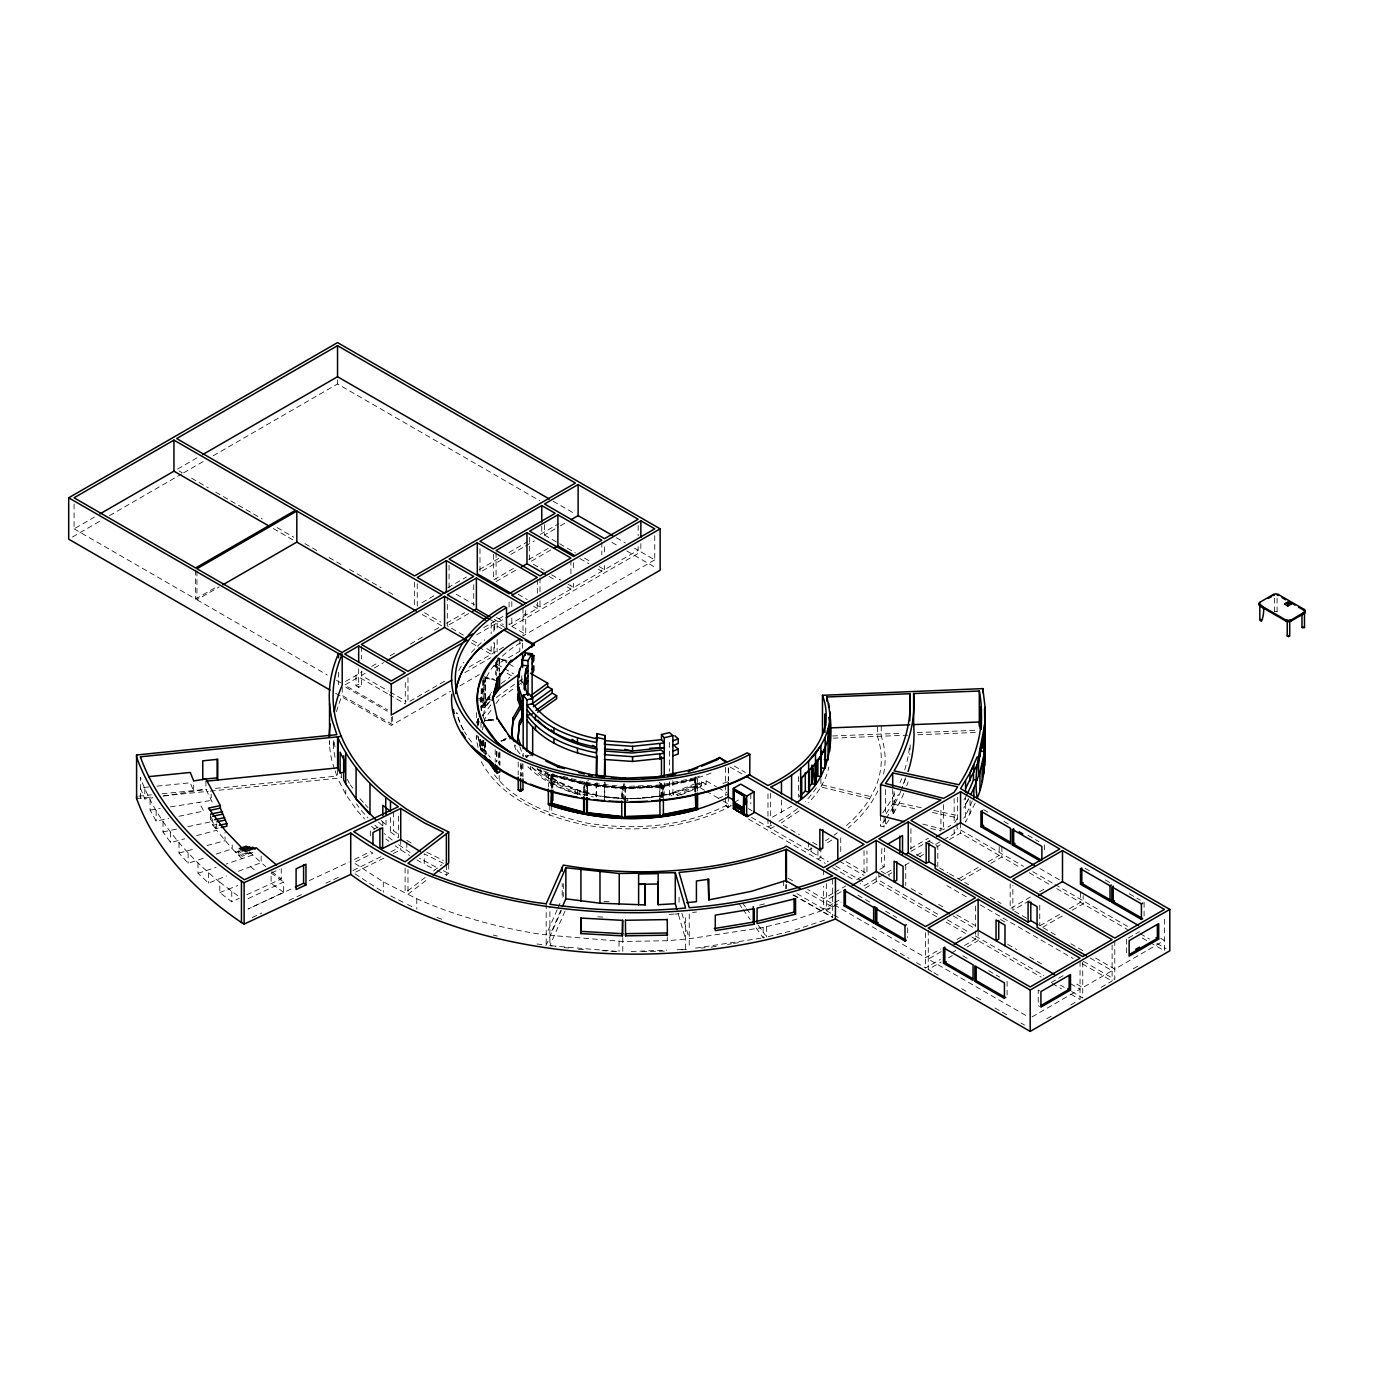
<?xml version="1.0" encoding="UTF-8"?>
<svg xmlns="http://www.w3.org/2000/svg" width="1374" height="1374" viewBox="0 0 1374 1374"><rect width="100%" height="100%" fill="white"/><g stroke="black" fill="none" stroke-linecap="round" stroke-linejoin="round"><path stroke-width="0.75" stroke-dasharray="5 3.75" d="M910.155 744.863L910.052 750.599A350.645 202.442 0 0 1 909.794 754.498M881.833 848.565L881.49 865.311L884.169 866.857L884.564 848.016M605.195 782.459L604.371 800.424L604.371 782.149M596.969 782.579L596.127 798.517L596.127 782.321M522.601 648.219L522.601 641.795C494.434 656.274 470.595 688.632 484.902 720.835L494.52 719.392L484.747 720.113M478.392 719.203L477.705 723.119M478.083 747.525L476.297 739.435L477.225 735.451M483.304 715.631L484.97 707.558L484.97 678.584L494.245 679.323L483.888 676.764L483.888 705.738L485.623 706.167L489.316 701.187M482.394 729.852L483.768 724.046M484.215 722.106L485.142 718.224L491.171 710.066M479.234 721.298L478.255 725.266L478.41 719.031M481.621 707.301L491.583 692.462M476.52 728.186L478.564 720.251M481.106 710.306L482.137 688.752M537.217 769.251L551.266 775.589L583.658 784.314L586.973 784.932L587.66 782.768L587.66 795.185M975.196 803.086L965.579 822.167L965.579 798.225M557.14 909.794L546.182 934.835L535.156 933.41A357.36 206.323 0 0 1 416.786 898.751L407.975 894.302L407.975 869.467M557.981 907.853L561.348 900.159M560.815 910.327L549.892 935.316L622.8 941.465L667.266 940.726L685.592 939.095L678.155 913.538M536.994 943.99L546.182 945.175L561.348 910.498M565.023 911.065L549.892 945.656L556.041 946.446M482.669 680.473L482.669 707.387L481.192 707.267L490.724 693.698M846.487 825.516A205.877 118.868 0 0 0 869.673 798.758L874.929 788.71A205.877 118.868 0 0 0 877.505 736.653L877.436 726.039M965.579 804.065L970.01 796.164M943.629 839.789L954.14 833.726L957.661 828.196M903.749 793.433A354.458 204.64 0 0 1 894.045 812.274L892.705 814.335L892.705 789.5M1274.608 611.482L1277.064 611.482M880.562 815.675L880.562 826.014L884.049 826.908L889.287 819.643M482.137 706.339L491.583 693.509M481.45 707.198L491.36 693.784M489.436 697.305L483.304 705.583L482.137 705.309M483.888 705.738L490.02 697.442M489.968 701.341L485.142 707.868L485.142 677.863L489.865 678.241M482.686 715.854L491.36 704.141M495.997 703.54L499.621 698.645L516.023 686.863M537.371 769.148L551.266 775.589L552.159 774.489L584.465 783.317L584.465 795.735M562.997 776.327L586.423 782.648L588.553 780.003M354.526 859.403L370.293 851.622L372.972 853.185L353.719 862.683L383.294 881.85L405.107 892.86L425.133 877.471M433.48 871.047L441.827 864.641M407.975 894.302L428.018 878.896M437.155 870.584L446.395 875.118L448.714 873.383L448.714 863.027M799.136 810.918L781.462 822.871M501.355 683.462L509.737 677.434M496.323 697.442L514.838 684.132M517.672 685.678L522.601 682.139L519.973 680.542L522.515 678.996M529.385 755.133L526.122 757.435L532.185 754.858M548.587 774.352L548.346 786.941M772.48 817.152L791.579 806.229M74.076 504L74.076 528.835L94.428 517.088M197.014 457.868L176.679 469.599L182.244 472.828M72.41 537.045L102.071 519.922M109.491 515.628L181.797 473.893M183.652 472.811L204.039 461.046M213.314 455.687L337.54 383.964L539.621 500.651M74.076 528.835L195.606 598.995L215.941 587.248M196.946 570.794L196.946 599.768L219.136 586.956M421.99 602.688L434.923 595.217M447.872 587.746L466.37 577.08M479.303 569.609L499.638 557.861M508.895 552.52L527.376 541.854M540.326 534.366L558.806 523.7M501.785 559.682L479.99 572.271L479.99 547.453M510.87 554.443L523.597 547.092M525.418 546.045L534.503 540.806M544.499 524.679L544.499 535.036L558.651 526.86M560.42 525.83L565.727 522.773M513.412 568.475L493.403 580.034L493.403 551.06M528.767 559.613L549.909 547.402M496.066 581.563L516.057 570.004M531.429 561.142L550.837 549.926M345.509 681.504L362.375 671.766M371.633 666.442L379.018 662.165M390.113 655.759L397.515 651.482M410.448 644.011L423.398 636.54M434.493 630.134L441.896 625.874L421.681 614.212M446.43 623.246L464.635 612.735M365.072 673.329L361.379 675.458L388.258 690.985M374.312 667.987L383.552 662.646M449.109 624.792L469.118 613.251M356.003 675.458L356.003 685.798L358.683 684.252L361.379 685.798L361.379 669.241M356.003 685.798L358.683 687.361L361.379 685.798M483.785 627.557L502.987 616.462M476.589 634.805L502.541 619.829M522.996 615.26L525.727 613.68M537.32 602.276L537.32 608.476L509.084 624.775L509.084 620.636M536.341 604.818L539.999 606.93L570.914 589.085L570.914 584.946M568.115 584.362L573.611 587.522L601.829 571.223L601.829 567.084M599.064 566.535L604.526 569.678L638.137 550.27L638.137 544.07M511.815 618.077L511.815 626.355L640.851 551.85L654.763 559.871L654.763 535.036M409.813 701.29L444.953 681.006M468.981 667.129L504.808 646.45M654.763 559.871L522.996 635.956L522.996 606.982M464.824 672.642L490.724 657.682M335.685 693.32L391.298 725.438L450.638 691.191M459.895 685.832L479.629 674.445M493.266 666.562L519.235 651.585M728.495 793.743L725.609 795.409L725.609 767.224M494.434 774.833C516.092 803.378 552.795 815.126 586.423 822.992C633.208 830.583 682.741 827.217 725.609 805.748L728.495 804.082M734.197 802.45L739.435 799.41M481.209 761.643C501.888 799.72 545.238 816.414 585.41 825.087C633.448 832.867 684.304 829.432 728.306 807.397L731.26 805.679L721.11 799.823M832.816 893.409L823.627 898.716L807.654 889.493M834.653 892.361L845.663 885.99M856.672 879.635L862.185 876.457M910.55 848.531L928.429 838.209M922.864 824.108L943.629 829.432L950.636 825.396M841.094 891.743L826.324 900.262L925.612 957.592L940.383 949.056M884.169 866.857L878.879 869.931L889.631 876.131M910.928 851.416L923.792 843.98M925.629 842.932L932.998 838.69M820.948 910.619L832.816 903.766M834.653 902.701L841.987 898.459M891.022 870.154L864.023 885.749L860.33 883.619M916.905 855.212L924.29 850.953M935.385 844.546L940.932 841.335M826.324 883.705L826.324 910.619L841.094 902.083M865.105 888.222L878.879 880.27L940.039 915.582M888.154 874.912L891.863 872.765M904.865 865.259L910.43 862.048M919.721 856.689L923.431 854.542M936.433 847.037L940.142 844.907M949.417 839.548L960.563 833.108L999.19 855.401L999.19 845.062M958.743 878.759L978.958 867.08M988.164 861.773L999.19 855.401M961.474 880.322L981.689 868.66M990.877 863.353L1001.904 856.981L1020.178 867.526M1030.38 897.033L1010.165 908.712L1010.165 883.877M1039.568 891.726L1045.082 888.549M957.008 939.455L964.393 935.196M941.19 951.65L928.257 959.121L1026.481 1015.833M1029.418 900.709L1012.861 910.275L1012.861 885.44M916.424 962.624L925.612 967.931L940.383 959.413M951.461 953.006L957.008 949.812M964.393 945.552L975.471 939.146L975.471 930.868M928.257 930.146L928.257 969.46L941.19 962.006M948.575 957.73L952.268 955.6M967.038 947.064L978.116 940.675L978.116 930.335M1040.032 925.681L1060.247 914.019M1069.436 908.712L1080.479 902.34L1080.479 891.984M1042.729 927.244L1062.944 915.565M1072.132 910.258L1083.176 903.903L1083.176 895.625M1051.162 982.582L1065.966 974.029M1128.294 938.047L1139.389 931.641M1032.046 1016.897L1080.05 989.177L1069.075 982.839M1046.816 1018.718L1054.201 1014.459M1070.827 1004.858L1078.212 1000.598M1101.089 987.374L1112.116 981.019L1112.116 941.688M1133.189 968.859L1140.54 964.6M774.266 826.581L770.385 828.591L770.677 820.158M373.505 829.346L378.314 826.976M352.912 870.549L381.337 856.517M390.8 851.846L398.374 848.101L395.248 845.834M383.81 858.183L353.719 873.04L381.56 891.073M393.222 853.529L400.744 849.819L409.486 855.452M140.354 798.191L140.354 777.495C155.64 819.402 185.507 854.422 219.823 882.228L219.823 892.585L231.759 901.825L239.248 898.304M246.736 894.783L281.258 878.982L281.258 868.643M248.093 898.648L283.679 881.953L283.679 892.31L248.093 909.004L293.727 887.827M309.287 880.579L349.133 862.013M252.163 917.54L261.85 913.023M288.987 900.382L302.555 894.062M325.827 883.224L339.395 876.904M390.491 817.547L390.491 832.026L393.462 830.669L398.597 834.396M283.679 892.31L271.09 883.362L271.09 873.005L279.557 869.364M506.353 738.25L503.296 739.556L506.456 738.817M501.27 741.325L506.663 739.04M525.246 756.902L527.994 755.717M532.15 767.482C581.065 804.116 651.894 808.41 706.099 780.81L716.438 786.77M706.099 780.81L706.099 784.314L680.937 794.962L680.937 791.441M537.114 768.736C583.229 803.601 650.331 807.895 701.616 781.737L706.099 784.314M701.616 781.737L701.616 785.567L677.21 795.838L677.21 792.008M672.882 780.69L672.882 796.903L669.481 793.846L697.133 782.974L701.616 785.567M704.519 790.239L697.133 785.98L673.5 795.872L673.5 792.867M695.725 777.632L699.452 776.104M711.045 773.098C657.94 793.966 596.076 791.922 543.348 770.883M718.138 798.483L723.737 796.164M197.993 862.941L197.993 873.297L208.556 883.07L226.504 875.994M238.458 871.271L261.163 862.683L265.732 866.547M219.823 892.585L237.754 885.509M722.947 783.506L730.556 780.552M378.554 822.167L382.831 825.98L386.025 824.795L386.025 818.578M239.248 851.245L235.813 852.481L235.813 849.888L238.939 853.065L238.939 855.659L247.715 852.498M240.948 852.636L238.715 850.558L238.939 853.065M245.431 854.181L252.593 851.605M252.816 852.378L242.064 856.26L238.715 853.151M252.816 854.971L226.04 864.091M794.893 930.061L824.709 920.048M179.015 842.674L179.015 853.031L188.135 863.267L206.169 857.359M216.182 854.078L232.223 848.823L242.064 858.836L242.064 853.666M197.993 873.297L216.027 867.389M163.008 821.566L163.008 831.923L170.616 842.571L184.631 838.827M196.619 835.615L216.628 830.274L232.223 848.823L232.223 842.606M179.015 853.031L195.005 848.754M207.01 845.542L225.01 840.733L225.01 832.455M759.65 905.088L767.757 903.096M681.882 913.246L689.233 938.768L763.171 927.502L794.893 919.721L832.661 907.029L805.576 891.778M756.061 927.845L763.171 937.858L792.867 930.559M489.556 719.753L484.902 720.835L497.474 719.907M500.771 740.929L510.939 738.559M482.24 751.217L485.606 754.481M483.803 740.5L483.803 750.857L485.383 750.496L490.226 757.435M150.075 799.771L150.075 810.11L156.155 821.085L168.573 818.475M178.912 816.293L203.764 811.038L198.972 802.382M163.008 831.923L177.486 828.865M187.843 826.667L210.617 821.875L216.628 830.274L216.628 821.996M210.617 819.282L215.46 826.049L215.46 828.642L219.256 827.835M216.92 824.434L213.039 825.259L213.039 822.665M551.266 775.589L586.973 784.932L621.735 788.624L659.984 787.165L695.879 779.934L694.574 777.873L660.946 784.915L623.676 786.598L586.423 782.648M695.45 779.247L662.869 785.894L662.869 796.267M711.2 947.15L719.358 945.81M727.499 944.47L731.569 943.801M733.596 943.474L741.754 942.117M148.684 786.993L140.354 787.834L144.802 798.998L152.961 797.71M163.145 796.096L205.911 789.329L212.987 803.687M150.075 810.11L160.26 808.496M170.445 806.899L211.184 800.441L211.184 794.241M695.57 948.146L761.059 938.167M156.997 786.151L190.299 782.785L193.7 791.269L193.7 780.913M138.722 796.147L151.501 794.859M162.149 793.777L206.907 789.243M215.426 788.384L336.87 776.07L335.101 770.694M136.61 798.569L153.081 796.903M163.695 795.821L208.23 791.321M210.342 791.098L337.592 778.234L345.75 794.361L356.587 809.973L364.625 818.921M692.565 912.422L696.429 912.027M681.521 949.795L689.233 949.108M701.221 948.043L705.206 947.682M633.689 798.62L661.478 795.769L664.243 799.05M675.287 914.054L679.065 913.779L665.686 914.62M478.599 700.053L489.814 699.229M478.289 737.254L480.986 749.362L482.24 749.277L482.24 740.998M481.158 741.136L482.858 749.225L484.747 749.088L484.747 742.87M558.153 776.344L586.973 783.901L625.239 787.697L663.384 785.705L663.384 797.075M586.973 784.932L625.239 788.745L663.384 786.701L662.096 784.623L662.096 797.092M625.067 787.525L659.829 786.065L659.984 797.504M625.118 787.886L659.881 786.426M832.541 735.966L902.392 733.201M917.214 732.6L976.485 730.264M833.159 738.147L907.785 735.176M917.866 734.781L977.189 732.428M631.181 951.495L666.768 950.155M677.227 949.76L685.592 949.434L685.592 914.26M641.864 951.495L667.266 951.083M597.827 916.801L604.079 917.145M578.54 949.365L587.059 949.829M601.984 950.653L616.892 951.478M605.195 796.8L631.714 798.775M478.41 698.336L492.665 700.19M484.97 707.558L483.287 707.438L483.287 678.464M616.926 951.426L549.892 945.656L549.892 906.342M621.958 787.92L587.248 784.09L587.248 794.447M564.216 947.51L568.321 948.043M921.267 807.74L894.045 801.935A354.458 204.64 0 0 0 898.304 794.464M933.839 810.42L958.983 815.795M892.705 803.979L917.849 809.355M932.517 812.481L957.661 817.839L954.14 823.37L954.14 798.534M527.891 766.744C542.249 781.085 561.743 790.016 581.202 795.168M531.807 766.984C544.585 781.497 563.477 789.603 581.631 795.185M545.547 772.772L557.707 781.377L579.88 790.857L596.969 794.859M537.766 768.908C552.331 784.004 572.803 792.746 593.173 796.972M821.996 784.846L870.773 796.645M869.673 798.758L820.896 786.958A161.806 93.415 0 0 1 808.599 802.553M507.023 660.911L497.371 658.524L497.371 670.941M485.142 677.863L496.787 680.731M930.782 828.419L940.932 830.995L940.932 808.221M556.436 775.898L551.266 774.558L551.266 785.928M506.388 661.426L499.621 658.283L499.621 671.147M426.816 852.275L443.235 860.347M443.493 863.353L424.223 853.889L424.223 864.229L435.3 869.673M435.936 867.114L419.551 858.286M443.235 870.687L448.714 873.383M390.748 895.951L405.622 903.474M407.477 904.401L414.914 908.162M792.935 895.006L832.661 917.368L832.661 875.977M553.155 501.218L575.448 514.082M616.308 537.681L625.393 542.919M634.496 548.174L638.137 550.27M611.928 542.387L619.348 546.68M626.767 550.957L656.428 568.08M544.499 535.036L575.414 552.88M584.517 558.136L589.978 561.279M579.862 558.548L589.017 563.838M598.171 569.111L601.829 571.223M983.629 809.698L991.015 813.958M1003.947 821.429L1009.495 824.623M1027.924 835.272L1039.019 841.678M1085.013 868.231L1092.399 872.49M1105.331 879.961L1110.879 883.156M1129.308 893.804L1140.403 900.21M533.318 564.267L544.31 570.605M551.644 574.847L560.798 580.12M548.947 576.393L556.264 580.618M567.256 586.956L570.914 589.085M1039.895 868.557L1059.801 880.047M1160.738 938.339L1164.431 940.469L1114.795 969.117L1092.828 956.441M960.563 829.999L1023.527 866.359M1032.784 871.7L1053.154 883.465M1054.992 884.53L1129.067 927.295M1140.18 933.702L1149.437 939.043M1156.839 943.32L1166.097 948.678M1029.315 872.799L1049.41 884.409M1056.726 888.635L1127.487 929.494M1142.275 938.013L1147.805 941.207M1149.66 942.289L1164.431 950.808L1164.431 917.695M518.032 594.238L527.187 599.528M533.679 606.381L537.32 608.476M928.858 841.06L937.824 846.247L937.824 866.942M916.303 854.525L923.483 858.664M939.49 867.904L947.871 872.748M949.554 873.709L968.567 884.684M990.259 897.222L1001.114 903.491M1014.665 911.306L1028.989 919.584M1043.416 927.897L1058.049 936.364M1070.861 943.749L1083.674 951.151M1090.149 957.987L1112.116 970.662L1082.746 987.631L1073.592 982.341M456.34 594.324L474.528 604.818M496.358 617.424L503.64 621.632M511.815 626.355L525.727 634.376L525.727 605.402M494.314 619.399L503.279 624.569M504.584 627.248L497.13 622.954L497.13 631.233M1083.399 961.336L1114.795 979.473L1114.795 940.142M490.312 619.64L493.901 621.718L493.901 632.057M501.888 628.811L494.434 624.5L494.434 632.779M946.875 885.612L969.151 898.476M980.28 904.916L1073.128 958.502M1082.403 963.861L1112.116 981.019M1000.53 919.464L1007.692 923.603M734.3 766.057L745.378 772.446M730.075 767.018L742.492 774.197M911.22 888.6L922.16 894.921M938.579 904.384L945.862 908.609M956.802 914.912L975.025 925.441M1007.692 944.299L1016.846 949.589M1029.658 956.974L1044.309 965.441M953.195 915.943L973.616 927.725M191.536 478.186L208.264 487.839M215.701 492.132L262.176 518.96M277.05 527.547L293.778 537.217M304.925 543.657L317.944 551.163M329.09 557.604L342.092 565.109M349.528 569.403L381.13 587.643M388.567 591.936L396.004 596.23M424.549 612.718L440.968 622.199M463.433 635.166L447.306 625.857L447.306 596.883M472.381 640.336L479.56 644.475M486.722 648.614L493.901 652.753L493.901 642.397M498.058 657.648L507.126 662.869M508.93 663.917L516.195 668.107M273.374 528.578L293.624 540.274M471.454 642.946L476.83 646.038M478.633 647.085L491.171 654.316L491.171 643.977M947.442 919.859L967.828 931.641M975.248 935.917L1043.828 975.506M1060.505 985.141L1064.215 987.271M1071.617 991.547L1082.746 997.971L1082.746 958.657M718.155 787.766L726.777 792.746M783.232 825.327L799.359 834.653M812.652 842.331L817.582 845.165M845.989 861.567L866.977 873.692L866.977 850.918M936.862 916.853L876.183 881.816L876.183 871.477M946.051 922.16L969.958 935.969M971.796 937.016L1041.131 977.051M1052.261 983.475L1061.518 988.833M1070.793 994.175L1080.05 999.533L1080.05 960.203M748.418 808.651L752.076 810.763M839.514 861.258L864.023 875.393M497.13 664.329L502.575 667.472M504.378 668.52L513.447 673.758M494.434 665.892L499.878 669.035M507.126 673.226L512.554 676.369M706.356 791.304L719.272 798.758M751.458 817.341L828.247 861.687M835.632 865.929L863.284 881.902M725.609 797.47L725.695 805.799L728.306 807.397L728.306 797.04M748.418 819.007L825.293 863.387M832.661 867.647L852.962 879.36M1039.568 990.826L1038.212 990.053L1038.212 1005.579L1039.568 1006.352M857.84 895.178L872.627 903.714M885.509 911.151L896.604 917.557M962.813 955.789L970.199 960.048M988.627 970.697L999.722 977.086M788.126 878.209L793.451 881.284M797.006 893.684L823.627 909.056L823.627 886.299M826.324 910.619L841.025 919.103M872.284 937.154L879.652 941.396M892.516 948.833L909.056 958.382M928.257 969.46L931.967 971.607M933.822 972.672L939.369 975.884M961.611 988.73L969.031 993.007M976.45 997.284L983.853 1001.56M994.982 1007.984L1000.53 1011.195M1002.385 1012.26L1007.949 1015.472M1020.916 1022.96L1024.626 1025.107M793.708 894.886L832.661 917.368M390.044 692.015L406.172 701.324M387.365 693.561L358.683 677.004L344.702 685.076L387.726 709.911M389.151 694.609L405.278 703.917L405.278 681.143M196.946 599.768L327.321 675.046M336.51 680.353L342.023 683.531M345.819 687.24L387.262 711.182M342.212 687.24L342.212 695.519L392.672 724.648L392.672 716.369M406.824 840.356L414.089 844.701M398.683 844.804L412.269 853.958M416.854 859.832L424.223 864.229M519.904 680.508L522.601 682.139M725.695 805.799L728.306 807.397M271.09 873.005L283.679 881.953M219.823 882.228L238.046 895.951M390.491 832.026L398.374 837.762L398.374 814.988M392.174 840.081L384.222 833.537M385.836 838.999L388.962 841.283M271.829 871.7L281.258 878.982M250.412 866.547L255.238 870.635M381.233 820.536L386.025 824.795M374.844 825.19L377.97 827.972M371.581 826.306L374.741 829.123M249.467 851.863L261.163 862.683L261.163 852.327M360.04 798.706L364.007 803.137M365.329 804.597L367.992 807.551M361.362 810.523L367.992 817.891M520.042 753.828L517.414 750.685L515.49 745.12M743.025 903.645L745.395 906.977M746.563 908.643L750.118 913.641M758.396 925.32L765.49 935.333M739.504 904.47L741.874 907.802M743.059 909.468L750.152 919.498M482.738 741.015L484.902 750.839L488.474 755.958M350.439 784.88L352.654 788.058M356.484 803.927L358.854 807.345M483.803 750.857L486.19 754.343M478.169 736.378L481.037 750.479L478.032 736.928M210.617 816.688L212.781 820.123L212.781 822.717M659.331 782.304L660.946 784.915L660.207 779.436M347.33 779.316L349.339 783.3M480.986 749.362L481.862 751.303L481.862 740.964M514.185 744.931L516.779 752.351M519.836 746.597L523.168 756.49L523.168 752.66L526.963 757.28L526.963 753.158M334.517 768.89L332.165 761.711A300.374 173.416 0 0 1 329.313 740.775M521.278 679.254L522.395 683.015M482.961 741.015L484.747 749.088M480.11 739.556L482.738 751.355M480.11 739.178L482.24 749.277M659.984 787.165L659.692 784.966L659.692 797.384M625.239 788.745L624.569 783.815L623.676 786.598L623.281 783.781M1277.099 598.102L1277.099 611.67M1274.557 598.102L1274.557 611.67M1144.095 902.34L1144.095 917.866M1126.457 939.112L1126.457 954.638M1044.566 844.873L1044.566 852.636M1039.757 905.088L1039.757 925.784M1007.108 981.362L1007.108 994.948M1001.904 846.642L1001.904 856.981M975.471 906.033L975.471 926.729M970.01 800.2L970.01 814.284M960.563 822.768L960.563 833.108M957.661 797.16L957.661 821.978M957.025 822.992L957.025 829.209M954.14 829.587L954.14 833.726M943.629 804.597L943.629 829.432M925.612 932.757L925.612 967.931M910.928 828.659L910.928 849.338M907.682 927.845L907.682 937.532M905.758 864.744L905.758 885.44M894.045 791.579L894.045 812.274M893.048 813.803L893.048 803.447L885.509 814.524L885.509 787.628M885.509 818.664L885.509 824.881M884.049 816.551L884.049 826.908M881.232 725.884L881.232 736.241A209.672 121.049 0 0 1 882.864 777.014M878.879 871.992L878.879 880.27M864.023 850.558L864.023 873.332M840.733 837.848L840.733 854.405M823.627 869.742L823.627 875.942M820.896 778.68L820.896 786.958L825.139 778.732A161.806 93.415 0 0 0 828.848 766.932M820.879 847.071L820.879 857.428L817.925 859.128L817.925 848.788M811.004 847.586L811.004 851.725A209.672 121.049 0 0 0 814.507 849.974M808.324 841.901L808.547 850.042A205.877 118.868 0 0 0 811.982 848.325M798.517 776.602L798.517 797.298M786.443 884.478L786.443 888.617M785.722 884.736L785.722 888.875M783.661 880.82L783.661 887.02M781.462 800.097L781.462 812.515M770.677 793.262L770.677 818.097M767.98 793.777L767.98 816.534M767.98 818.612L767.98 826.89A158.01 91.216 0 0 0 771.69 825.087M766.658 926.643L766.658 936.999M763.171 927.502L763.171 937.858M750.788 793.794L750.788 803.945M728.495 767.98L728.495 780.861M728.306 768.066L728.306 780.484M697.614 791.029L697.614 778.611L695.879 778.955L695.879 792.386M697.133 782.974L697.133 785.98M695.725 776.636L695.725 792.661M695.45 791.699L695.227 778.903L662.663 785.55L662.663 795.924M694.574 777.873L694.574 792.403M689.233 913.933L689.233 947.047M679.065 897.222L679.065 903.422M669.481 742.424L669.481 771.312M669.481 781.548L669.481 796.834M667.266 936.845L667.266 940.726M664.243 782.837L664.243 795.22M661.478 783.489L661.478 798.775M660.946 783.884L660.946 797.779M640.851 543.572L640.851 551.85M638.137 525.435L638.137 535.791M625.239 787.697L625.239 801.162M624.93 786.546L624.93 801.042M623.676 785.567L623.676 799.462M622.8 937.583L622.8 951.821M622.422 798.895L622.422 786.478L621.735 798.981M621.958 798.26L622.078 787.56L587.351 783.747L587.351 796.164M619.021 941.259L619.021 951.598M604.526 546.921L604.526 555.199M604.526 565.538L604.526 569.678M601.829 542.266L601.829 554.667M586.973 783.901L586.973 795.271M586.423 781.6L586.423 795.494M585.272 794.756L585.272 782.338L583.658 784.314L583.658 794.67M584.19 796.078L584.19 783.661L551.901 774.816L551.901 789.311M579.88 790.857L579.88 793.846M577.492 790.411L577.492 794.241M575.105 790.273L575.105 793.794M573.611 562.687L573.611 570.966M573.611 583.383L573.611 587.522M570.914 560.111L570.914 574.59M563.306 883.705L563.306 896.123L562.189 898.235L562.189 883.74M557.707 781.377L557.707 784.365M553.945 780.484L553.945 784.314M552.88 773.596L552.88 788.092M552.159 774.489L552.159 788.968M551.73 775.434L551.73 788.298M551.73 805.37L551.73 813.648M550.751 774.97L550.751 785.688M550.167 779.9L550.167 783.42M549.806 805.147L549.806 815.486M546.182 903.783L546.182 945.175M541.768 526.259L541.768 534.538M540.326 769.079L540.326 772.085M539.999 577.956L539.999 592.434M539.999 600.713L539.999 606.93M537.32 579.502L537.32 593.997M530.519 766.366L530.519 769.887M529.66 537.32L529.66 562.155M522.962 763.944L522.962 776.791M521.759 675.647L521.759 684.544M521.983 763.48L521.983 776.327M521.227 765.026L521.227 775.743M520.557 763.497L520.557 776.344M519.819 639.168L519.819 651.585M518.17 762.038L518.17 774.902M511.815 601.52L511.815 607.72M509.084 602.018L509.084 610.296M499.947 752.608L499.947 765.455M499.123 658.953L499.123 671.371M499.191 752.007L499.191 764.871M499.191 775.451L499.191 781.651M498.71 753.038L498.71 763.377M497.13 639.511L497.13 651.911M496.959 751.372L496.873 761.814M496.787 660.447L496.787 670.804M496.323 663.281L496.323 675.699M496.358 751.509L496.358 761.866M496.066 552.588L496.066 579.485M495.636 662.234L495.636 674.651M495.19 749.723L495.19 762.141M494.434 643.135L494.434 653.474M491.171 623.281L491.171 633.62M485.623 677.193L485.623 706.167M485.383 742.218L485.383 750.496M484.902 742.269L484.902 750.839M483.219 740.638L483.219 750.994M482.858 740.947L482.858 749.225M481.192 688.649L481.192 707.267M480.986 722.466L480.986 728.667M480.986 741.084L480.986 750.393M478.599 718.671L478.599 724.888M477.963 718.722L477.963 724.94M477.774 718.98L477.774 725.18M476.503 712.625L476.52 723.016M476.297 735.296L476.297 739.435M473.738 584.706L473.738 605.402M449.075 565.298L449.075 588.055M446.395 864.778L446.395 875.118M417.249 583.658L417.249 606.432M416.786 898.751L416.786 909.107M414.587 582.129L414.587 606.964M407.975 677.519L407.975 700.293M406.824 842.434L406.824 850.712M405.107 868.024L405.107 892.86M400.744 839.48L400.744 849.819M393.462 812.034L393.462 830.669M391.298 717.159L391.298 725.438M383.294 881.85L383.294 892.207M382.831 821.841L382.831 825.98M370.293 830.927L370.293 837.144M361.379 646.484L361.379 658.902M358.683 668.726L358.683 687.361M345.75 790.222L345.75 794.361M341.284 773.579L341.284 777.718A296.578 171.235 0 0 1 339.687 773.682M338.536 672.212L338.536 684.63M337.54 379.825L337.54 383.964M337.592 769.955L337.592 778.234M333.332 740.741L333.332 744.88M329.537 740.844L329.537 744.966M231.759 891.468L231.759 901.825M210.617 814.112L210.617 821.875M208.556 872.713L208.556 883.07M205.911 781.05L205.911 789.329M195.606 570.021L195.606 598.995M188.135 852.928L188.135 863.267M170.616 832.215L170.616 842.571M156.155 810.746L156.155 821.085M144.802 788.659L144.802 798.998M458.864 670.478A177.778 102.638 0 0 1 463.845 662.113M471.454 652.41A177.778 102.638 0 0 1 484.661 639.941M623.865 800.012A174.051 100.491 0 0 0 628.107 800.063A174.206 100.577 0 0 1 624.002 800.08M463.175 729.439A174.051 100.491 0 0 1 460.565 724.115M459.758 722.192A174.051 100.491 0 0 1 456.718 712.35M816.328 787.8A158.01 91.216 0 0 1 805.301 801.454M797.521 808.53A158.01 91.216 0 0 1 778.8 821.291M877.831 790.96A209.672 121.049 0 0 1 848.17 827.99M831.837 839.995A209.672 121.049 0 0 1 826.427 843.361M972.225 800.99A352.74 203.661 0 0 1 963.775 818.389M968.722 798.603A352.74 203.661 0 0 1 963.775 808.032M966.351 795.58A352.74 203.661 0 0 1 963.775 800.269M497.388 936.072A357.36 206.323 0 0 1 493.3 935.076M441.672 919.223A357.36 206.323 0 0 1 433.858 916.235M335.016 757.297A296.578 171.235 0 0 1 333.109 740.741M336.493 711.784A296.578 171.235 0 0 1 342.212 695.519M335.016 746.941A296.578 171.235 0 0 1 333.985 740.741M608.974 901.722A265.027 153.012 0 0 1 602.654 901.241M837.333 832.799A205.877 118.868 0 0 1 834.07 835.134M829.003 838.535A205.877 118.868 0 0 1 825.482 840.751M908.059 781.909A354.458 204.64 0 0 1 906.737 785.773M905.483 777.684A350.645 202.442 0 0 1 901.602 789.14M900.846 791.029A350.645 202.442 0 0 1 898.39 796.68L894.663 804.168A350.645 202.442 0 0 1 886.728 817.393M885.749 818.835A350.645 202.442 0 0 1 880.562 826.014M909.399 748.023A350.645 202.442 0 0 1 904.315 771.158M901.602 778.783A350.645 202.442 0 0 1 900.056 782.562M894.663 793.811A350.645 202.442 0 0 1 882.692 812.807M905.311 779.264A354.458 204.64 0 0 1 902.924 785.001M471.608 742.012A174.206 100.577 0 0 1 464.515 731.792M463.519 730.041A174.206 100.577 0 0 1 456.941 713.209"/><path stroke-width="1.5" d="M796.113 802.845C832.283 780.312 835.736 734.85 826.822 696.996L909.828 693.715L909.828 720.611M829.656 729.594L829.844 722.174M829.638 751.441L829.844 711.835M984.763 723.961C980.538 748.778 973.136 772.446 977.206 798.208C988.335 771.999 983.715 743.248 985.227 715.665L985.227 723.377L985.089 707.37L982.839 688.614L822.476 695.296A158.01 91.216 0 0 1 767.98 785.499L749.191 774.644L746.219 776.344A176.937 102.157 0 0 1 651.791 800.905M984.763 765.352L984.54 724.338M733.647 789.14L743.935 795.615L744.365 811.639L733.458 805.525L744.21 811.742L744.365 795.34L733.493 789.226L733.647 805.456M520.248 705.36L513.292 717.4L511.609 734.008L514.185 741.41M511.815 735.451L513.292 717.4M523.168 705.068C517.345 692.891 515.284 677.571 521.759 665.291L521.759 660.121L526.053 652.856L532.116 653.818L532.116 698.696M518.719 681.435L517.843 689.267L520.299 692.548M519.166 677.519L519.612 668.932M523.168 715.528L517.843 699.709L518.719 687.103M517.843 699.709L518.719 691.878M519.612 721.178L517.843 740.672L519.612 721.178L521.759 717.554M978.563 776.07L978.563 760.509L984.248 735.829M973.857 798.328L973.857 788.264L979.954 771.982L983.732 755.528L984.248 728.117M521.759 665.291L527.994 665.789L525.916 669.19L524.061 683.926L527.702 695.124M524.061 688.683L525.916 669.19M524.593 690.057L525.916 679.546L527.994 676.145M525.4 688.529L525.916 679.546M622.8 920.116L622.439 935.883L580.824 933.581L581.185 917.815M909.828 693.715A350.559 202.39 0 0 1 880.562 784.623L940.932 799.943L866.977 842.64L770.677 787.044C797.847 774.146 825.671 752.213 829.638 720.405M828.282 738.13L829.638 730.762M1301.968 627.506L1304.493 627.471L1301.968 627.506L1301.968 613.938M978.357 763.497L979.954 755.322M604.371 778.028L605.195 735.537L596.969 733.613L596.127 776.138M605.195 735.537L604.371 744.33L632.572 746.322L664.243 742.956L661.478 739.693L661.478 734.523L669.481 732.582L672.882 735.64L672.882 774.507M605.195 751.063L604.371 754.687L632.572 756.662L664.243 753.313L661.478 750.032L631.714 753.038L605.195 751.063L605.195 747.267M1262.345 606.604C1266.021 607.737 1260.971 627.059 1260.748 619.485M1289.705 620.292L1289.739 636.007L1288.486 636.746L1287.215 636.007L1287.249 620.292M1289.739 620.481L1287.215 620.481M1287.215 636.007L1288.159 635.303M596.969 738.783L596.127 742.441C570.279 737.34 543.022 726.966 526.963 705.034L532.665 703.505C547.505 724.029 572.889 733.871 596.969 738.783L596.969 733.613M587.248 798.586L586.973 813.906L548.346 803.498L583.658 813.288L621.735 817.599L659.984 816.139L695.879 808.994L695.227 793.433M586.973 797.349L586.973 813.906L621.958 816.877L587.248 813.064M977.189 764.579L965.579 788.504M828.058 739.281L825.465 746.752L825.465 767.448M977.189 756.851L969.992 772.927L960.563 788.607L1169.806 909.416L1169.806 950.808L1030.191 1031.41L835.444 918.983A361.139 208.505 0 0 1 350.748 874.414L244.125 924.084L241.446 922.521A484.696 279.832 0 0 1 136.61 798.569L136.593 796.37M746.219 776.344L864.023 844.357L823.627 867.664L786.357 846.144L783.661 847.706A265.027 153.012 0 0 1 563.306 865.088L546.182 903.783L535.156 902.357A357.36 206.323 0 0 1 416.786 867.715L407.975 863.267L448.714 831.991L426.816 821.24L406.824 809.32L388.911 796.336A296.578 171.235 0 0 1 342.212 654.127L338.536 653.577A300.374 173.416 0 0 0 332.165 720.319L336.87 734.678L136.593 754.979L136.61 798.569M565.865 867.75L549.892 904.264C594.753 910.773 640.456 912.216 685.592 908.042L675.287 872.679L619.245 873.486L565.865 867.75L565.865 898.802L562.498 906.479M532.116 659.005L533.816 655.467L527.753 654.505M532.116 663.762L533.816 660.241L533.816 655.467M532.116 669.344L533.816 665.823L533.816 670.598L532.116 674.119M970.783 794.584L973.874 788.212M513.292 720.921L521.244 707.146M519.612 725.008L521.759 721.384L521.759 709.293M801.712 777.77L815.503 763.789L820.896 755.906L815.503 763.789L801.712 777.77L801.712 798.466M820.828 776.585L821.463 751.303M527.994 695.261L527.994 660.619L532.116 653.818M525.916 673.964L527.994 670.564M525.916 684.321L527.994 680.92M892.705 772.944L885.509 783.489L943.629 798.397L954.14 792.334L957.661 786.804L892.705 772.944L892.705 787.422M1304.458 612.151L1290.925 620.103A3.452 1.992 0 0 1 1286.03 620.103L1260.095 605.127A3.675 2.113 0 0 1 1260.095 602.138L1273.32 594.495A3.555 2.044 0 0 1 1278.335 594.495L1304.235 609.438A3.658 2.113 0 0 1 1304.235 612.426L1304.235 613.474L1290.925 621.151A3.452 1.992 0 0 1 1286.03 621.151L1260.095 606.174A3.675 2.113 0 0 1 1260.095 603.169L1260.095 602.138M818.131 749.551L815.503 753.45L815.366 784.571L811.914 783.661L808.444 787.56M820.776 755.992L815.366 763.875L815.366 784.571L812.532 766.898M814.954 779.281L817.307 775.881L817.307 759.324M460.994 674.119A174.155 100.542 0 0 1 477.534 650.434L503.829 629.927L522.601 640.748L519.904 639.116C490.655 654.058 466.456 688.271 481.862 721.298L481.862 722.329M496.323 656.051C464.773 684.544 475.095 730.831 509.239 751.75M496.787 679.701L511.283 660.121L496.787 680.731M494.348 690.675L496.787 687.361L496.787 679.082M493.695 692.479L497.371 687.498L497.371 677.142M492.991 696.223L499.123 687.927L499.123 677.588M492.373 698.078L499.621 688.288L519.32 674.153M551.901 791.372L551.266 804.563L551.266 790.067M583.658 813.288L584.19 798.139M799.874 796.061L805.301 791.115L808.736 792.128L809.509 791.166L809.509 770.471M741.891 809.509L743.557 807.809M433.033 875.049L448.714 863.027L448.714 831.991M530.725 695.673L547.694 683.17L530.45 673.226M530.725 699.194L547.694 686.691L547.694 683.17M531.635 704.158L552.159 689.284L547.694 686.691M533.352 706.751L552.159 693.114L552.159 689.284M535.912 710.461L556.642 695.691L552.159 693.114M537.646 712.23L556.642 698.696L556.642 695.691M522.962 778.938L522.962 789.655L520.557 791.355L518.256 789.878L518.17 777.049M330.121 690.109L68.7 539.175L68.7 497.8L337.54 342.59L660.138 528.835L660.138 570.227L532.202 644.08M173.948 440.127L74.076 497.8L195.606 567.96L295.479 510.286L173.948 440.127L173.948 471.179L269.699 526.448M337.54 345.681L176.679 438.564L414.587 575.929L575.448 483.047L337.54 345.681L337.54 376.734L549.428 499.071M99.976 513.893L173.948 471.179M202.562 454.657L337.54 376.734M296.818 511.059L196.946 568.733L342.023 652.478L441.896 594.822L296.818 511.059L296.818 542.112L416.185 611.018M222.828 584.826L296.818 542.112M446.378 560.644L417.249 577.458L444.609 593.259L473.738 576.427L446.378 560.644L446.378 591.679L442.737 593.774M477.293 542.782L449.075 559.081L509.084 593.74L537.32 577.441L477.293 542.782L477.293 573.834L511.849 593.774M541.768 505.563L479.99 541.236L493.403 548.982L555.199 513.309L541.768 505.563L541.768 522.12M578.111 484.575L544.499 503.983L604.526 538.642L638.137 519.235L578.111 484.575L578.111 515.628L612.667 535.568M526.981 532.665L496.066 550.51L539.999 575.878L570.914 558.033L526.981 532.665L526.981 563.701L545.289 574.28M557.896 514.821L529.66 531.12L573.611 556.487L601.829 540.188L557.896 514.821L557.896 545.856L574.366 555.371M571.034 519.716L578.111 515.628M358.683 645.969L344.702 654.041L391.298 680.937L405.278 672.865L358.683 645.969L358.683 662.526M485.795 620.172L444.575 596.385L361.379 644.423L407.975 671.319L472.69 633.964M522.996 604.921L476.4 578.007L447.306 594.805L488.526 618.609M521.519 566.861L526.981 563.701M554.357 547.9L557.896 545.856M387.262 660.516L444.575 627.42L466.078 639.837M472.759 611.155L476.4 609.06L490.724 617.338M506.628 614.367L654.763 528.835L640.851 520.798L511.815 595.303L525.727 603.341M68.7 497.8L391.298 684.046L467.315 640.164M506.25 617.682L660.138 528.835M503.829 629.927L506.525 628.382L534.246 644.372L531.549 646.965L534.246 644.372M392.672 714.291L451.874 680.113M716.644 759.187L719.529 757.521L726.915 761.78M506.525 607.686A174.051 100.491 0 0 0 503.64 748.383A174.051 100.491 0 0 0 747.233 752.815L749.757 754.395A177.778 102.638 0 0 1 500.943 749.861A177.778 102.638 0 0 1 503.897 606.157L506.525 607.686L506.525 628.382A174.051 100.491 0 0 0 455.739 692.427M451.806 694.299A177.778 102.638 0 0 0 553.774 792.472A177.778 102.638 0 0 0 749.757 775.091L749.861 775.039M733.338 788.401L740.741 784.125L754.086 791.836L754.086 812.704L747.095 816.74L733.338 808.496L733.338 788.401L746.683 796.113L754.086 791.836M736.172 806.212L734.506 802.571L734.506 805.25L743.557 810.471L743.781 795.804L734.197 790.273L743.609 795.907L743.489 808.152M734.025 790.359L734.025 802.536M744.897 798.655L745.91 799.136M744.983 799.72L746.082 800.544L744.811 799.805M746.254 798.929L746.116 803.824L746.116 798.998C743.059 796.439 748.504 801.214 745.773 803.464M736.086 804.941C737.443 807.809 730.264 804.803 741.29 807.431L741.153 809.63L736.086 806.521M745.052 800.046L745.137 803.103M745.361 800.235L745.447 803.292M733.75 808.256L734.918 807.86M744.708 803.292L746.254 804.735L744.828 803.223M733.871 808.479L736.584 809.286M744.708 803.979L744.828 798.122L744.708 803L746.254 803.756M741.29 807.431L741.084 809.166M737.203 810.866L738.267 810.265M738.869 811.828L741.376 811.587M740.534 812.79L741.599 811.708M740.534 812.326L743.265 813.15M742.2 813.752L743.265 812.669L744.708 813.511M743.884 814.713L746.597 814.61C749.62 815.624 746.666 817.341 745.55 815.211M733.338 808.496L746.683 816.19L748.04 815.435M753.914 811.828L819.849 849.905L822.803 848.187L822.803 829.57M1268.357 598.394L1271.671 596.488M1284.553 604.045L1287.867 602.138L1291.182 604.045L1287.867 605.968L1284.553 604.045A4.672 3.813 0 0 1 1287.472 603.169L1288.262 603.117A4.672 3.813 0 0 1 1291.199 604.028M876.183 840.441L826.324 869.227L925.612 926.54L975.471 897.754L876.183 840.441L876.183 871.477L949.486 913.796M908.248 821.927L878.879 838.879L1082.746 956.579L1112.116 939.627L908.248 821.927L908.248 852.962L926.162 863.319L928.858 861.756L936.02 865.895M960.563 791.716L910.928 820.381L1010.165 877.66L1059.801 849.012L960.563 791.716L960.563 822.768L1034.467 865.431M1288.262 603.117L1287.867 602.138M888.188 843.859L902.529 835.581L902.529 854.199M852.172 885.337L876.183 871.477M905.38 854.628L908.248 852.962M936.673 836.56L960.563 822.768M844.065 890.335L845.405 889.545L845.405 905.071L874.98 922.143L873.641 922.916L844.065 905.844L844.065 890.335L873.641 907.407L874.98 906.634M980.933 826.77L1010.508 843.842L1010.508 828.316L980.933 811.244L980.933 826.77L983.629 825.207M844.065 905.844L845.405 905.071M875.427 908.437L876.767 907.664L876.767 923.191L906.342 940.263L905.002 941.035L875.427 923.963L875.427 908.437L905.002 925.509L906.342 924.736M875.427 923.963L878.123 922.401M1041.87 860.004L1041.87 846.418L1012.294 829.346L1012.294 844.873L1014.991 843.327M978.116 899.283L928.257 928.068L1030.191 986.927L1080.05 958.142L978.116 899.283L978.116 930.335L1054.425 974.389M1062.497 850.575L1012.861 879.223L1114.795 938.081L1164.431 909.416L1062.497 850.575L1062.497 881.61L1138.565 925.544M1080.479 868.712L1081.819 867.939L1081.819 883.448L1111.394 900.52L1110.037 901.31L1080.479 884.238L1080.479 868.712L1110.037 885.783L1111.394 885.011M954.106 944.196L978.116 930.335M1038.607 895.401L1062.497 881.61M943.491 963.26L973.067 980.332L973.067 964.806L943.491 947.734L943.491 963.26L946.188 961.697M1080.479 884.238L1083.159 882.675M926.162 863.319L926.162 842.623L935.127 847.792L935.127 868.488L1028.096 922.16L1030.792 920.614L1037.971 924.754M974.853 981.362L1004.428 998.434L1004.428 982.908L974.853 965.836L974.853 981.362L976.193 980.589L1005.768 997.661M1142.756 903.113L1141.416 903.886L1111.841 886.814L1111.841 902.34L1114.52 900.794M1111.841 902.34L1141.416 919.412L1142.756 918.639L1113.18 901.567L1113.18 886.041M136.593 754.979L136.61 757.177A484.696 279.832 0 0 0 241.446 881.146L244.125 882.692L350.748 833.022A361.139 208.505 0 0 0 835.426 877.574L1030.191 990.036L1169.806 909.416M1135.697 949.297L1139.389 947.167M1041.406 1005.287L1069.161 989.263L1069.161 975.677M1129.634 954.346L1157.372 938.339L1157.372 924.754M1070.501 990.036L1040.908 1007.125L1040.908 991.599L1070.501 974.51L1070.501 990.036L1067.821 988.49M1158.711 939.112L1129.136 956.184L1129.136 940.658L1158.711 923.586L1158.711 939.112L1156.015 937.566M400.744 808.427L353.719 831.648L383.294 850.815L405.107 861.824L443.493 832.301L424.223 822.837L400.744 808.427L400.744 839.48L420.53 851.691M379.911 828.247L379.911 846.865L382.607 848.428L400.744 839.48M1304.149 612.478L1303.256 612.701M295.376 887.054L303.585 883.224L305.973 884.925L296.097 889.528L296.097 868.832L305.973 864.229L305.973 884.925M487.925 759.994L497.199 773.064L499.947 771.896L499.191 771.312M691.757 770.282L697.683 767.843M701.616 766.228L717.4 759.736M733.785 800.218L728.306 797.04C673.123 824.245 607.531 824.28 549.806 805.147L548.415 804.494L548.346 789.002M672.882 740.826L678.224 738.851L678.224 743.523L672.882 745.498M672.882 751.166L678.224 749.191L678.224 753.965L672.882 755.94M239.248 848.651L246.118 846.178L248.35 848.239M240.502 849.922L249.467 846.693L251.7 848.754M242.064 851.073L252.816 847.208L255.066 849.269M786.443 849.304C751.922 861.91 715.648 869.33 679.065 872.387L689.233 907.716C738.233 903.989 786.563 892.911 832.661 875.977L786.443 849.304L786.443 882.417M800.166 888.72L785.722 880.597L751.63 891.262L708.847 899.901L707.936 879.137M523.168 748.538L523.168 695.227L528.904 693.681L532.665 698.318L532.665 703.505M523.168 695.227L526.963 699.864L532.665 698.318M532.665 713.845L526.963 715.373C543.022 737.306 570.279 747.696 596.127 752.797L596.969 749.122C575.311 744.863 553.258 736.292 537.766 720.182M661.478 734.523L664.243 737.786L672.882 735.64M604.371 749.002L632.572 750.994L664.243 747.628M604.371 759.461L632.572 761.436L664.243 758.087M755.597 921.611L794.086 912.147L795.563 914.174L757.091 923.62L757.091 908.094L795.563 898.648L795.563 914.174M661.478 739.693L631.714 742.699L605.195 740.706M1261.71 605.299L1260.456 605.299M221.162 827.44L226.865 826.238L226.865 823.644L220.338 808.152L220.338 805.576L208.436 808.084L225.01 830.377L245.431 851.605L256.182 847.724L276.535 864.985M210.411 810.248L220.338 808.152M210.617 814.112L222.519 811.605M212.592 816.276L222.519 814.181M214.773 819.711L224.683 817.616M216.92 821.841L224.683 820.209M219.256 825.242L226.865 823.644M656.652 776.997L691.431 769.766M667.798 775.675L675.785 774.009M690.28 770.986L688.374 771.673L688.374 770.677L718.259 758.396L718.259 759.393M662.663 814.61L695.227 807.964M695.45 808.307L662.869 814.954L663.384 815.761L663.384 799.153M659.984 816.173L695.879 808.994M548.346 804.529C595.663 820.879 647.48 822.871 695.879 809.99L697.614 809.647L697.614 793.09M649.85 748.229L664.449 747.868M341.284 736.327L337.592 736.842L337.592 767.877L340.117 772.909L343.775 772.291L343.775 755.734M714.257 928.549L753.244 922.126L754.292 924.238L715.287 930.645L715.287 915.136L754.292 908.712L754.292 924.238M148.684 776.654L190.299 772.446L193.7 780.913L205.911 778.989L220.338 805.576M202.115 779.384L217.109 777.856L217.762 780.003L217.762 759.307L202.768 760.835L202.768 779.453M206.512 781.153L337.592 767.877M686.777 902.649L696.429 901.688L696.429 880.992L708.847 879.205L708.847 899.901M658.009 904.71L675.287 903.714L677.004 909.605M622.68 778.285L659.949 776.585M642.517 778.405L652.633 777.959M624.93 815.521L625.067 816.5L659.829 815.04M913.624 693.561L979.319 691.036A352.74 203.661 0 0 1 961.955 780.106L958.983 784.743L894.045 770.883A354.458 204.64 0 0 0 913.624 693.561L913.624 724.596A354.458 204.64 0 0 1 908.059 771.57M828.934 727.962L909.828 724.751M913.624 724.596L979.301 722.003L980.263 728.22M621.735 817.599L659.984 816.139L625.239 817.702L625.239 801.162M658.146 884.014L638.618 884.324L645.213 884.221L645.213 904.916L599.974 903.216L565.865 898.802M625.565 920.288L667.369 919.584M667.369 935.162L667.266 932.963L625.462 933.667L625.565 935.849L667.369 935.162L667.266 919.343M980.469 751.217L984.248 751.389M581.185 931.4L622.8 933.702M521.759 660.121L527.994 660.619M824.297 759.65L828.058 759.977L828.058 728.941M588.707 774.404L625.96 778.371M588.707 775.451L590.305 775.623M598.824 776.516L603.066 776.98M611.567 777.873L615.827 778.337M622.078 816.534L587.351 812.704L587.351 798.225M967.159 794A352.74 203.661 0 0 0 973.479 779.676L977.206 780.088M821.463 767.86L825.139 768.392L825.139 737.34M817.307 775.881L820.896 776.602L820.896 745.567L808.599 761.162L808.736 792.128M624.741 749.38L632.572 750.994L632.572 746.322M596.127 737.271L604.371 739.16M526.963 720.148C543.022 742.08 570.279 752.471 596.127 757.555M815.435 763.772L816.122 762.793L816.122 783.489M497.371 687.498L499.123 687.927M904.367 821.704L880.562 815.675L880.562 784.623M557.105 765.627L591.782 774.97L591.782 776.018M557.105 766.658L564.491 768.65M578.402 772.411L584.362 774.009M551.901 803.79L584.19 812.635M737.752 806.847L738.199 807.002A12.005 6.922 60 0 1 739.075 807.517L739.521 807.86M739.401 807.843L739.075 807.689A12.005 6.922 60 0 1 738.199 807.173L737.786 806.882M592.52 745.412L596.127 747.113C570.279 742.012 543.022 731.638 526.963 709.705M545.804 761.007L558.789 767.173M521.983 789.191L522.962 789.655M520.798 791.184L518.17 789.913L520.557 791.355L520.557 778.491M1282.045 597.673L1285.738 599.803M1289.43 601.932L1294.978 605.144M1298.688 607.274L1304.235 610.485A3.658 2.113 0 0 1 1304.235 613.474M1019.182 831.768L1022.891 833.915M1010.01 841.987L982.273 825.98L982.273 810.471M1041.372 860.107L1013.651 844.1L1013.651 828.574M1012.294 844.873L1040.032 860.88M1086.491 955.875L1037.061 927.347L1037.061 906.651L1028.096 901.464L1028.096 922.16M525.28 640.232L534.246 645.402M724.905 761.608L719.529 757.521M744.811 800.595L746.082 801.317M744.811 801.368L746.082 802.107M744.811 802.141L746.082 802.88M744.742 803.498L745.979 804.219M733.888 802.622L743.609 808.084L734.197 802.45L734.197 790.273M735.949 804.683L741.015 807.603M735.537 809.441L736.979 810.746M737.203 810.402L738.645 811.708M742.2 813.288L743.643 814.593M972.552 978.477L944.831 962.47L944.831 946.961M350.714 874.396L350.748 833.022M572.099 739.315L577.492 742.819L577.492 738.164M390.491 800.99L398.374 806.71L244.417 879.755A480.763 277.565 0 0 1 140.354 756.799L337.592 736.842C348.893 762.587 368.095 784.279 390.491 800.99L390.491 811.33L382.831 805.284L382.831 815.641M510.613 752.694L496.873 742.149L481.862 721.298M532.185 753.811L509.393 735.932L509.393 736.962M510.355 737.701L519.99 745.275M524.816 749.07L531.257 754.12M486.533 758.328L474.975 749.277A176.937 102.157 0 0 1 471.952 746.013M489.831 760.904L493.129 763.497M496.426 766.074L501.39 769.955M497.199 772.016L488.131 759.942M484.524 755.666L497.199 773.064M375.703 819.625L356.587 799.616L345.75 784.022L343.672 779.934L343.672 759.238L340.117 752.213L340.117 772.909M674.823 735.777L678.224 738.851M674.823 746.134L678.224 749.191M551.214 729.852L553.945 732.892L553.945 728.22M496.667 717.073L510.939 738.559L507.968 734.3M496.667 718.104L497.268 718.98M498.47 720.68L505.598 730.899M484.661 756.232L495.379 771.604M490.982 761.299L495.756 768.255M489.196 759.702L495.172 768.392M517.843 684.596L523.168 700.397M517.843 694.935L523.168 710.753M517.843 736.842L520.506 744.76M497.319 719.186L492.682 697.236L492.682 698.267M829.192 738.027L829.844 742.87M984.557 708.864L985.227 757.057L984.54 742.218M645.213 904.916L645.11 884.1M1304.493 611.962L1304.493 627.471M1304.235 609.438L1304.235 610.485M1290.925 620.103L1290.925 621.151M1287.867 603.358L1287.867 605.968M1286.03 620.103L1286.03 621.151M1278.335 594.495L1278.335 595.526A3.555 2.044 0 0 0 1277.185 595.097M1273.32 594.495L1273.32 595.526A3.555 2.044 0 0 1 1274.471 595.097M1260.095 605.127L1260.095 606.174M1259.821 604.663L1259.821 620.189M1141.416 903.886L1141.416 919.412M1110.037 885.783L1110.037 901.31M1030.792 901.997L1030.792 920.614M1030.191 990.036L1030.191 1031.41M1004.995 945.844L1004.995 925.149L996.047 919.979L996.047 940.675L998.726 939.129L998.726 920.494M985.089 707.37L985.089 715.081M983.75 732.205L983.75 739.916M983.732 755.528L983.732 773.648M982.839 688.614L982.839 692.754M982.135 740.5L982.135 748.212M982.135 763.789L982.135 781.892M979.954 748.71L979.954 756.421M979.954 771.982L979.954 790.102M979.301 690.95L979.319 726.228M976.193 967.004L976.193 980.589M973.874 772.652L973.874 764.94L969.958 772.978L969.958 780.69M973.479 773.837L973.479 779.676M965.579 780.793L965.579 792.386M928.858 843.138L928.858 861.756M905.002 925.509L905.002 941.035M903.061 887.003L903.061 866.307L894.113 861.137L894.113 881.816L896.793 880.27L896.793 861.653M899.833 836.096L899.833 852.653M873.641 907.407L873.641 922.916M837.779 860.244L837.779 839.548L819.849 829.209L819.849 849.905M835.444 877.591L835.444 918.983M828.694 703.282L828.694 707.421M826.822 696.996L826.822 701.135M825.894 725.335L824.915 713.896L824.915 732.531M822.476 695.296L822.476 734.609M817.839 760.389L817.839 774.867M812.601 768.186L812.601 782.682M811.914 765.026L811.914 783.661M805.301 772.48L805.301 791.115M800.647 768.392L800.647 799.445M794.086 898.562L794.086 912.147M791.579 775.194L791.579 800.029M785.722 849.544L785.722 880.597M781.462 781.48L781.462 793.897M753.244 906.6L753.244 922.126M749.861 754.343L749.757 775.091M746.683 796.113L746.683 816.19M728.306 782.562L728.306 797.04M695.879 794.464L695.879 809.99M675.287 872.679L675.287 903.714M664.243 737.786L664.243 776.654M661.478 756.851L661.478 777.341M659.915 744.038L659.915 748.693M659.915 754.378L659.915 759.152M659.829 798.483L659.984 817.169M657.768 881.833L658.146 904.71L658.146 873.658L638.618 873.984L638.618 905.019M640.851 520.798L640.851 537.354M632.572 756.662L632.572 761.436M625.462 920.048L625.565 935.849M625.067 802.004L625.067 816.5M622.439 935.883L622.439 920.357L580.824 918.055L580.824 933.581M621.735 801.042L621.735 818.646M619.245 873.486L619.245 904.521M605.195 759.925L605.195 776.31M599.974 872.181L599.974 903.216M596.969 755.94L596.969 776.43M584.465 797.813L584.465 812.292L552.159 803.464L552.159 791.046M583.658 796.731L583.658 814.335M580.927 870.068L580.927 901.121M577.492 748.504L577.492 753.278M562.189 867.183L562.189 871.322M559.768 767.637L559.768 766.606L530.021 752.505L530.021 753.536M553.945 738.577L553.945 743.351M552.88 790.153L552.88 800.51M535.431 715.304L535.431 719.976M535.431 725.661L535.431 730.436M532.665 726.812L532.665 755.494M526.963 699.864L526.963 751.097M525.28 650.95L525.28 655.243M522.601 652.513L522.601 667.506M499.621 673.294L499.621 688.288M496.873 765.953L496.873 772.154M495.19 764.202L495.19 771.449M476.4 578.007L476.4 609.06M446.395 833.726L446.395 864.778M444.575 596.385L444.575 627.42M391.298 684.046L391.298 715.081M386.025 808.238L386.025 814.438M385.733 797.521L385.733 807.86M382.607 848.428L382.607 827.732L372.972 832.489L372.972 844.907M369.984 783.506L369.984 814.542L356.089 798.912L356.089 767.86M345.75 752.969L345.75 784.022M342.212 656.188L342.212 685.162A296.578 171.235 0 0 0 334.311 711.732M338.536 653.577L338.536 657.717M338.056 737.786L338.056 768.822M329.537 703.591L329.537 736.704M303.585 864.607L303.585 883.224M244.125 882.692L244.125 924.084M241.446 881.146L241.446 922.521M217.109 759.238L217.109 777.856M981.173 728.667A352.74 203.661 0 0 0 980.589 722.501L980.589 706.94A352.74 203.661 0 0 1 981.139 729.525M329.279 736.567A300.374 173.416 0 0 1 330.207 723.978M647.515 801.179A176.937 102.157 0 0 1 630.322 801.712M621.787 801.609A176.937 102.157 0 0 1 608.991 801.025M604.732 800.698A176.937 102.157 0 0 1 594.1 799.651M589.893 799.118A176.937 102.157 0 0 1 581.58 797.899M577.509 797.195A176.937 102.157 0 0 1 530.312 784.142M526.208 782.476A176.937 102.157 0 0 1 501.647 770.161M465.288 737.546A176.937 102.157 0 0 1 461.922 732.29M454.227 713.432A176.937 102.157 0 0 1 453.42 709.431M455.636 693.578A174.155 100.542 0 0 1 460.17 676.025M497.697 677.811L492.665 700.19L497.697 677.811M825.139 747.696L821.48 754.807L825.139 747.696M532.477 645.333L509.496 662.869L532.477 645.333M738.216 806.658L738.525 806.985A12.005 6.922 60 0 0 739.418 807.5L739.418 807.328A12.005 6.922 60 0 0 738.525 806.813L738.216 806.658M829.69 721.024L829.175 717.331L829.69 721.024"/></g></svg>
